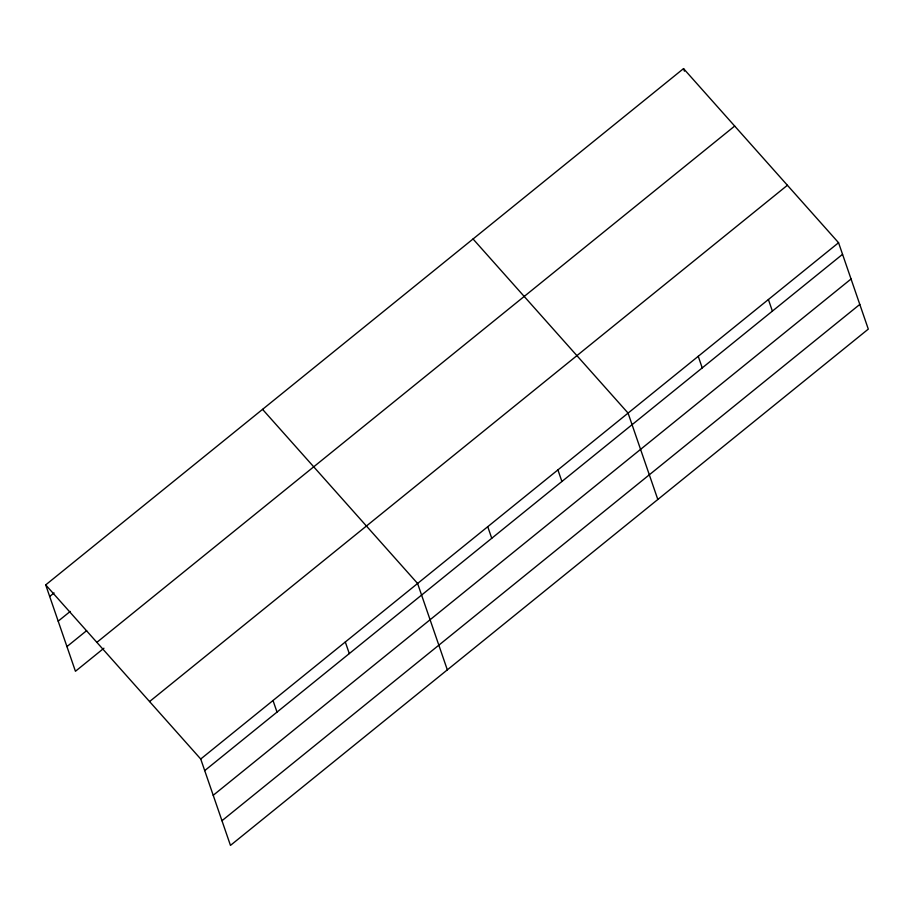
<?xml version="1.0" encoding="UTF-8"?>
<svg xmlns="http://www.w3.org/2000/svg" width="914" height="914" viewBox="0 0 914 914"><rect width="100%" height="100%" fill="white"/><g stroke="black" fill="none" stroke-linecap="round" stroke-linejoin="round"><path stroke-width="1.37" d="M45.7 584.891L683.535 68.607L838.561 242.724L868.3 329.109L230.465 845.393L200.726 759.02L45.7 584.891L75.439 671.276L103.922 648.22M49.687 596.488L54.075 592.946M58.188 621.166L70.241 611.42M66.939 646.598L86.659 630.637M96.861 642.359L734.685 126.063M149.565 701.564L787.4 185.268M200.726 759.02L838.561 242.724M204.725 770.616L842.548 254.321M213.213 795.294L851.048 278.998M221.976 820.715L859.8 304.419M473.041 238.977L628.078 413.105L657.817 499.478M262.558 409.358L417.595 583.475L447.334 669.859M768.4 299.518L772.387 311.114M683.535 68.607L684.415 71.178M698.239 356.311L702.226 367.908M557.917 469.899L561.904 481.484M487.756 526.692L491.743 538.277M345.309 641.994L349.297 653.59M273.012 700.501L277.011 712.097"/></g></svg>
